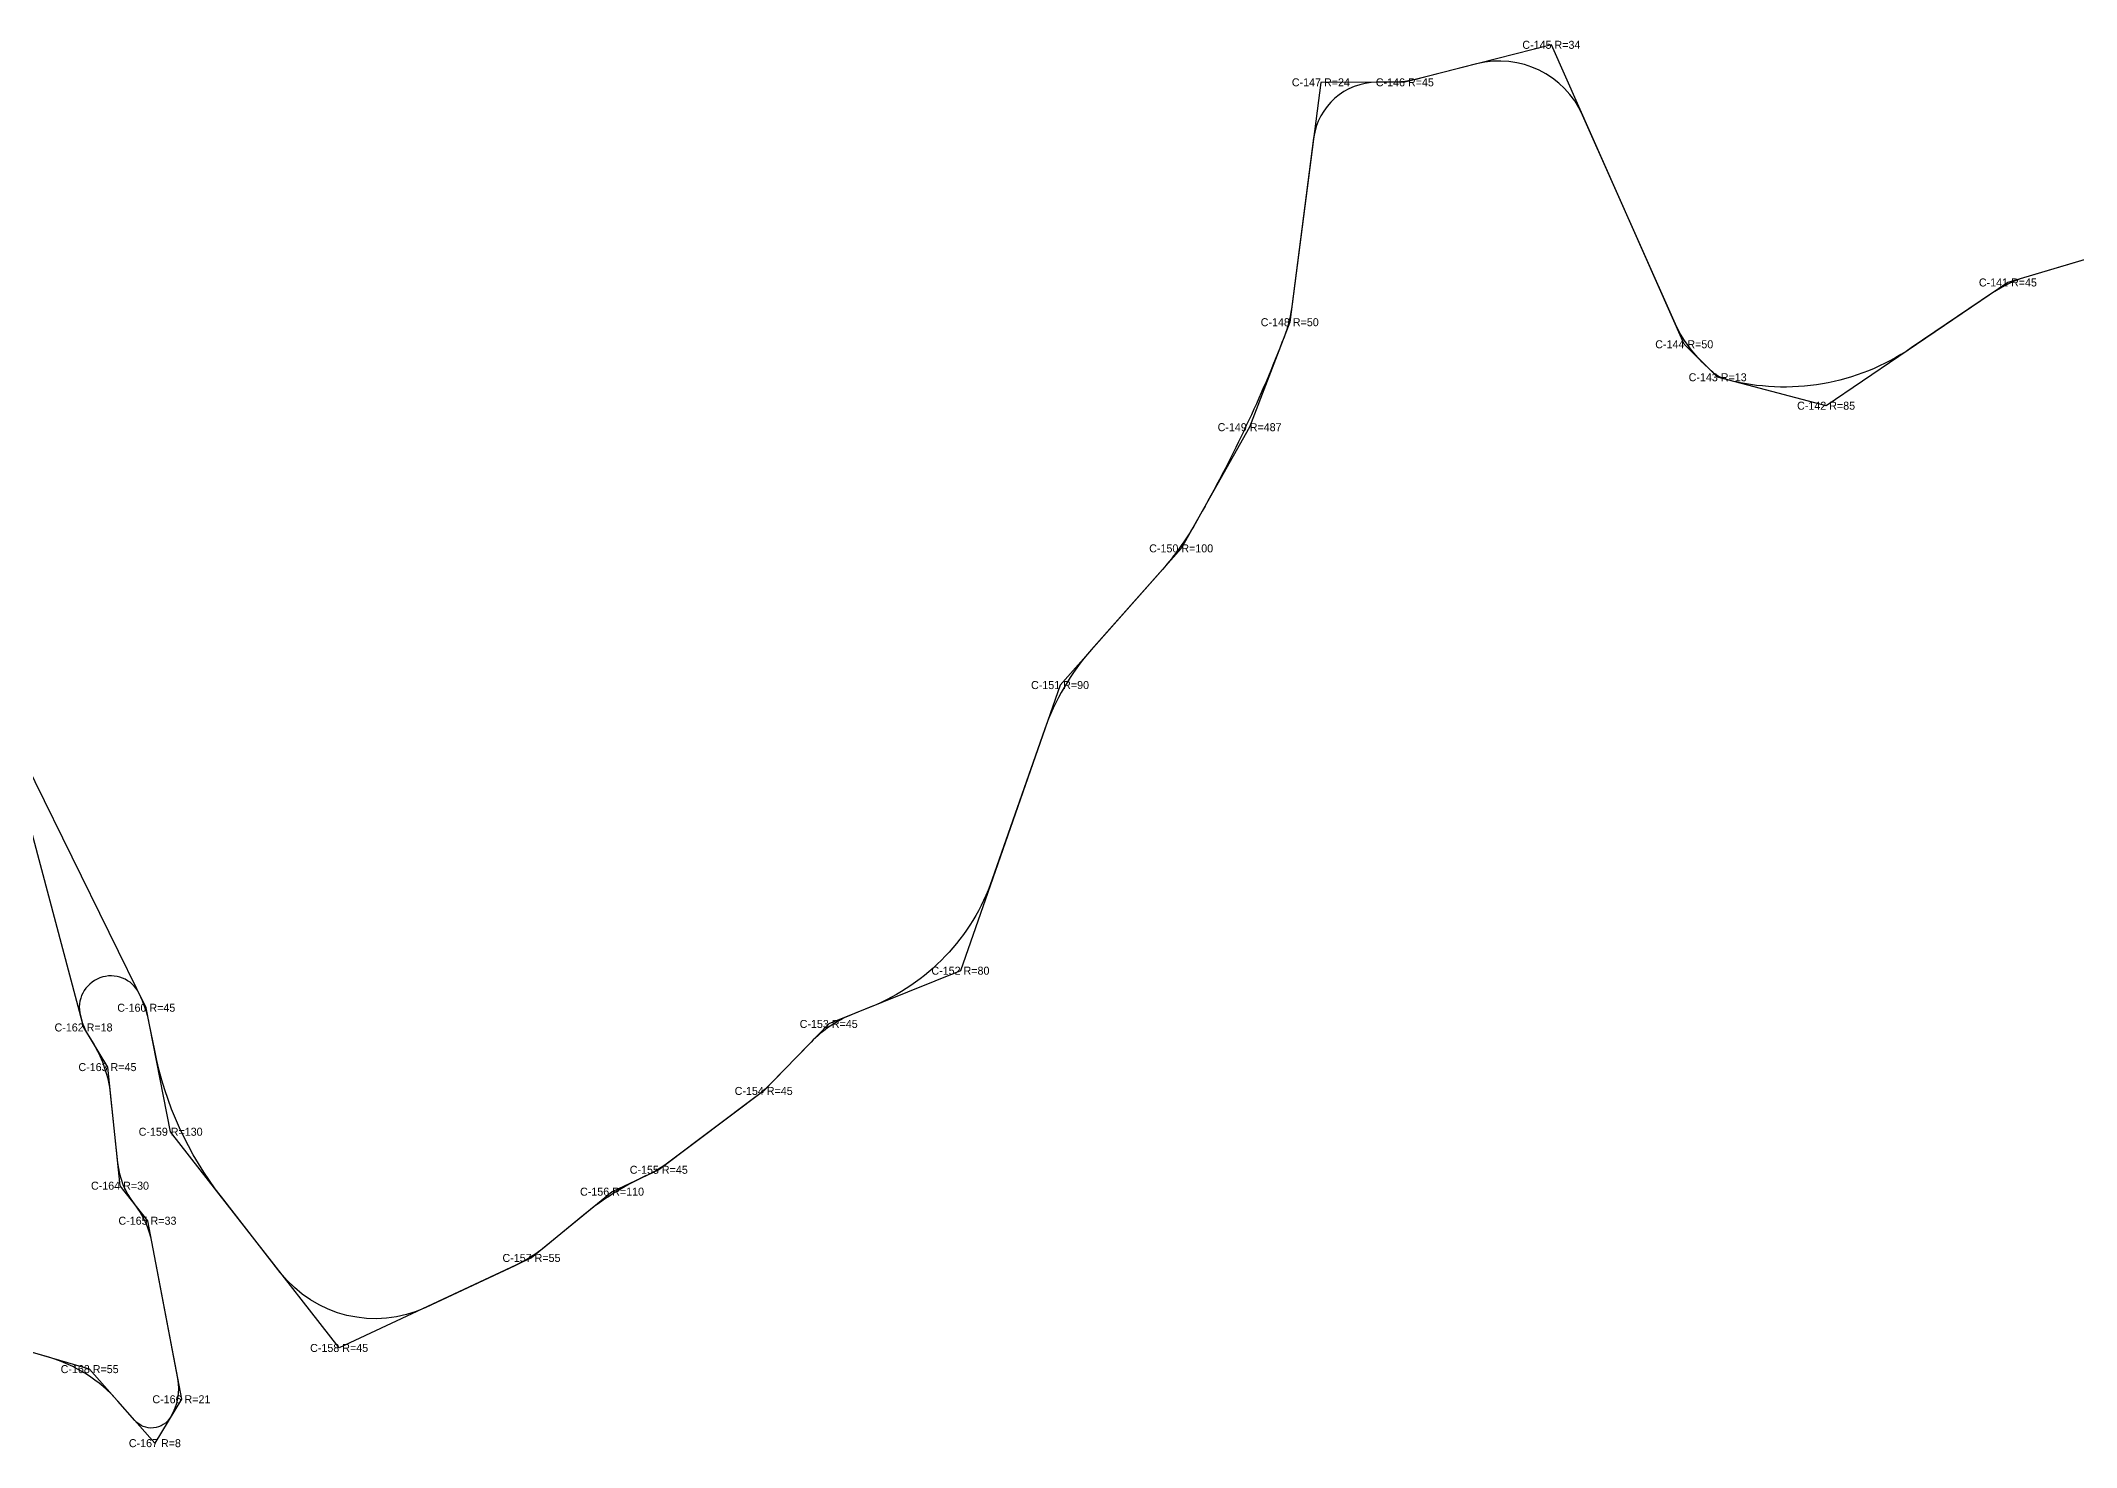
# Model space of a CAD drawing. Header units: metres. Extents: x 607202 to 613062, y 9471423 to 9472878.
# Drawn here: x 608632 to 609395, y 9471772 to 9472299 of the extents above; entities that cross this region are included whole.
import ezdxf
from ezdxf.enums import TextEntityAlignment as Align

# ---------------------------------------------------------------- set-up
doc = ezdxf.new("R2010")
doc.units = ezdxf.units.M
for name, color, linetype in [('EJE', 1, 'Continuous'), ('EJE-PI', 4, 'Continuous'), ('EJE-PI-TXT', 2, 'Continuous')]:
    doc.layers.add(name, color=color, linetype=linetype)

msp = doc.modelspace()

# ---------------------------------------------------------------- linework, layer by layer
at = {"layer": 'EJE'}
msp.add_lwpolyline([(609420.21, 9472223.43), (609376.41, 9472210.42, 0.076848), (609363.99, 9472204.53), (609333.52, 9472183.89, -0.216276), (609264.28, 9472172.03, -0.131476), (609258.48, 9472175.34), (609255.15, 9472178.63, -0.093692), (609244.59, 9472193.91), (609210.33, 9472271.09, 0.365992), (609170.59, 9472290.34), (609149.17, 9472284.86, -0.062649), (609138.02, 9472283.46), (609133.29, 9472283.46, 0.376841), (609109.49, 9472262.55), (609101.3, 9472199.43, -0.059167), (609098.41, 9472188, -0.037079), (609067.69, 9472122.69), (609065.06, 9472118.03, -0.052973), (609052.79, 9472100.83), (609026.21, 9472070.85, 0.097804), (609008.57, 9472040.77), (608989.03, 9471984.74, -0.216094), (608943.47, 9471936.9), (608936.52, 9471934.09, 0.104437), (608921.09, 9471923.71), (608905.78, 9471907.95, -0.039009), (608900.52, 9471903.31), (608867.74, 9471878.68, -0.051642), (608859.79, 9471873.91), (608859.04, 9471873.55, 0.062753), (608835.78, 9471858.87), (608821.66, 9471847.24, -0.06282), (608810.02, 9471839.89), (608776.69, 9471824.3, -0.34992), (608722.13, 9471837.39), (608700.08, 9471865.68, -0.11758), (608675.05, 9471920.55), (608673.04, 9471930.79, 0.066052), (608669.28, 9471941.93, 0.906107), (608647.2, 9471933.64), (608647.71, 9471931.74, 0.07045), (608649.73, 9471926.99), (608652.18, 9471922.91, -0.109608), (608658.39, 9471904.43), (608661.13, 9471878.49, 0.140855), (608667.36, 9471863.13, -0.119925), (608673.85, 9471848.86), (608683.58, 9471797.63, -0.184831), (608680.97, 9471783.1, -0.506718), (608667.64, 9471781.9), (608661.24, 9471789.16, 0.142401), (608635.32, 9471805.62), (608621.35, 9471809.68, 0.25322)], format="xyb", dxfattribs=at)
at = {"layer": 'EJE-PI'}
msp.add_lwpolyline([(609421.87, 9472223.93), (609369.74, 9472208.44), (609301.59, 9472162.25), (609260.94, 9472172.91), (609248.42, 9472185.27), (609198.6, 9472297.51), (609143.68, 9472283.46), (609112.2, 9472283.45), (609100.53, 9472193.54), (609085.48, 9472154.2), (609059.84, 9472108.78), (609014.42, 9472057.55), (608977.09, 9471950.49), (608927.71, 9471930.53), (608903.34, 9471905.42), (608864.01, 9471875.88), (608846.49, 9471867.67), (608816.3, 9471842.83), (608744.19, 9471809.09), (608681.03, 9471890.13), (608671.9, 9471936.61), (608616.27, 9472049.55), (608648.38, 9471929.22), (608657.34, 9471914.36), (608662.04, 9471869.91), (608672.34, 9471856.78), (608685.06, 9471789.86), (608675.12, 9471773.41), (608650.67, 9471801.16), (608614.09, 9471811.79)], dxfattribs=at)

# ---------------------------------------------------------------- texts
at = {"layer": 'EJE-PI-TXT'}
for s, p in [('C-145 R=34', (609198.6, 9472297.51)), ('C-147 R=24', (609112.2, 9472283.45)), ('C-146 R=45', (609143.68, 9472283.46)), ('C-141 R=45', (609369.74, 9472208.44)), ('C-148 R=50', (609100.53, 9472193.54)), ('C-144 R=50', (609248.42, 9472185.27)), ('C-143 R=13', (609260.94, 9472172.91)), ('C-142 R=85', (609301.59, 9472162.25)), ('C-149 R=487', (609085.48, 9472154.2)), ('C-150 R=100', (609059.84, 9472108.78)), ('C-151 R=90', (609014.42, 9472057.55)), ('C-152 R=80', (608977.09, 9471950.49)), ('C-160 R=45', (608671.9, 9471936.61)), ('C-162 R=18', (608648.38, 9471929.22)), ('C-153 R=45', (608927.71, 9471930.53)), ('C-163 R=45', (608657.34, 9471914.36)), ('C-154 R=45', (608903.34, 9471905.42)), ('C-159 R=130', (608681.03, 9471890.13)), ('C-155 R=45', (608864.01, 9471875.88)), ('C-164 R=30', (608662.04, 9471869.91)), ('C-156 R=110', (608846.49, 9471867.67)), ('C-165 R=33', (608672.34, 9471856.78)), ('C-157 R=55', (608816.3, 9471842.83)), ('C-158 R=45', (608744.19, 9471809.09)), ('C-168 R=55', (608650.67, 9471801.16)), ('C-166 R=21', (608685.06, 9471789.86)), ('C-167 R=8', (608675.12, 9471773.41))]:
    msp.add_text(s, height=3, dxfattribs=at).set_placement(p, align=Align.MIDDLE_CENTER)

doc.saveas('drawing.dxf')
